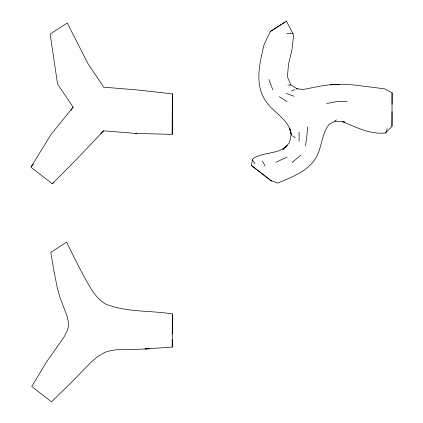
<?xml version="1.0" encoding="UTF-8"?>
<svg xmlns="http://www.w3.org/2000/svg" width="423" height="423" viewBox="0 0 423 423"><rect width="100%" height="100%" fill="white"/><g stroke="black" fill="none" stroke-linecap="round" stroke-linejoin="round"><path stroke-width="0.63" d="M392.047 111.746L391.984 126.429L385.49 132.986C370.315 134.583 356.24 127.371 342.619 121.702L344.523 121.914L334.815 121.094M100.648 133.367L103.667 130.823L135.64 133.404L172.224 134.387L172.33 93.88L135.794 89.792L103.815 87.217L88.285 64.217L67.252 23.027L50.152 34.11L57.581 84.108L73.11 107.114L72.407 108.225M172.246 339.558L172.23 347.098L140.727 349.208L115.786 349.8L108.045 351.249L104.359 352.581L97.438 356.748L90.956 362.31L71.947 381.863L51.527 401.85L31.746 386.5L46.451 362.077L64.301 336.613L67.606 329.771L68.441 326.424L68.584 323.14L67.257 316.573L60.024 297.644L57.306 287.783L53.864 270.773L50.823 252.362L66.585 242.146C72.978 255.058 79.291 268.023 86.271 280.639C91.299 289.432 96.624 298.871 105.681 304.084C126.71 312.544 150.228 310.302 172.325 313.945L172.23 347.098M392.068 104.307L392.073 92.774L384.502 88.814L353.713 84.933L342.101 84.225L330.437 84.78L339.32 84.568M172.33 93.88L172.224 134.387M172.261 333.964L172.325 313.945M391.984 126.429L392.073 92.774M307.643 126.831L306.881 136.148L305.443 146.051M251.373 165.451L271.455 181.012L251.373 165.451L252.468 159.889L253.113 158.614C263.423 151.492 278.403 154.844 287.222 145.285M286.905 145.671L282.844 149.594L289.385 142.826L291.177 135.069L289.771 128.65M387.151 128.618L386.183 132.145L385.49 132.986M339.283 84.563L329.528 84.78L319.608 86.234L303.407 89.459L296.623 88.772L297.422 88.989L290.892 85.012L287.397 76.827L288.507 64.396L291.886 50.136L293.652 35.12L286.461 21.15L270.36 31.482L264.074 44.611C259.77 62.969 254.218 84.066 265.697 100.986C273.501 113.015 289.591 119.492 291.41 135.085L289.787 128.555M70.995 110.445L71.704 109.335M31.307 166.646L33.306 164.05M73.11 107.114L50.94 134.625L30.905 167.164L52.367 183.815L53.589 182.276M336.269 119.794L335.291 120.994L329.268 124.198C320.766 134.921 322.247 149.948 313.892 160.819L313.258 161.708C304.216 172.875 290.464 177.544 277.747 183.101L270.794 180.584M103.667 130.823L79.18 156.542L52.367 183.815M292.108 162.601L300.716 155.146M285.937 21.488L286.461 21.15M284.356 22.53L270.36 31.482M291.553 91.104L294.741 89.539M275.939 162.236L287.085 157.102M135.64 133.404L136.904 133.086M326.672 103.545L336.534 101.626L347.093 101.404M286.762 33.829L290.501 33.121L293.091 33.502M287.899 85.071L290.892 85.012M286.138 93.457L294.064 96.248M279.381 96.698L287.011 101.657M292.483 135.794L295.307 137.681M252.468 159.889L254.905 163.786M262.35 161.041L265.11 166.033M268.864 79.45L272.761 89.798M299.056 132.113L299.14 141.361M149.546 348.705L145.11 348.927L149.546 348.721"/></g></svg>
